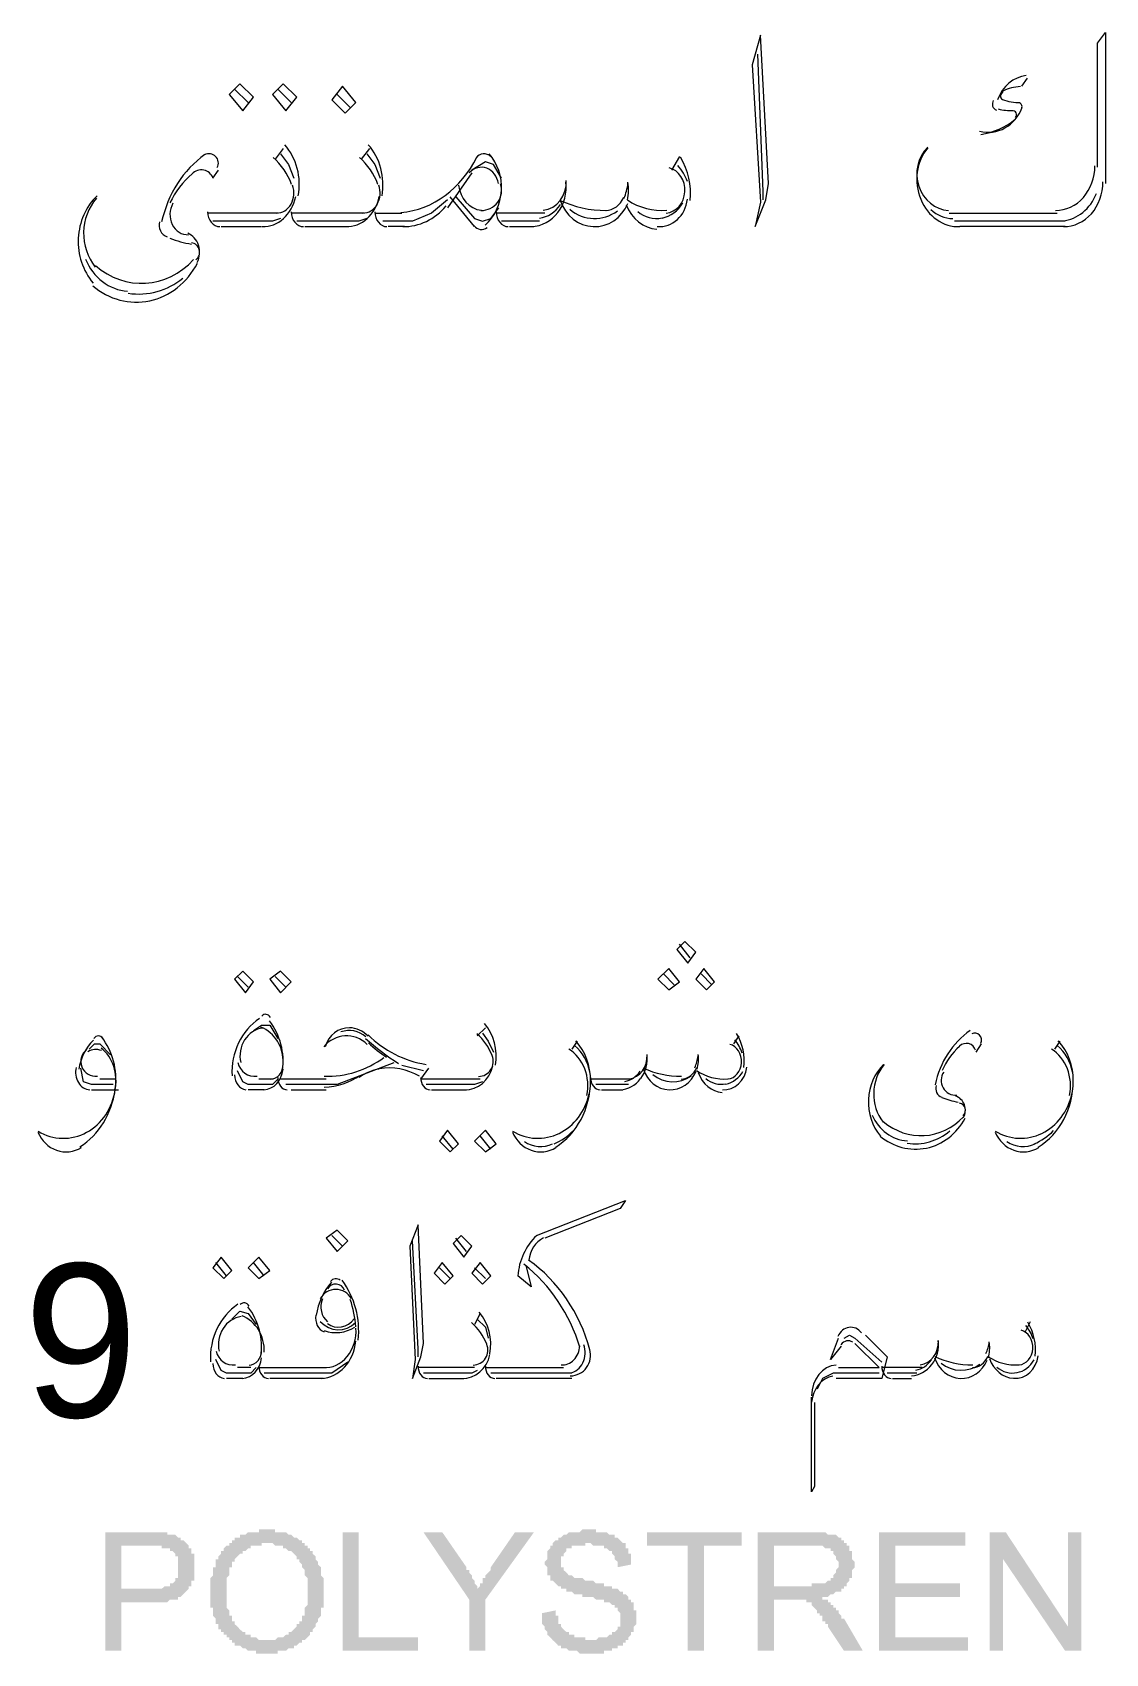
# Model space of a CAD drawing. Header units: inches. Extents: x -351 to 2582, y -266 to 144.
# Drawn here: x 232.91 to 233.595, y -50.674 to -49.638 of the extents above; entities that cross this region are included whole.
import ezdxf

# ---------------------------------------------------------------- set-up
doc = ezdxf.new("R2010")
doc.units = ezdxf.units.IN
doc.header["$MEASUREMENT"] = 0
doc.layers.add('PDF2_Geometry', color=7, linetype='Continuous')
doc.layers.add('WALL', color=7, linetype='Continuous')
doc.styles.add('XARAB', font='XARB.SHX', dxfattribs={"height": 0.2})

# ---------------------------------------------------------------- blocks, each defined once
blk = doc.blocks.new('A$C5888202B')
at = {"layer": 'PDF2_Geometry', "lineweight": -3}
h = blk.add_hatch(color=256, dxfattribs=at)
h.paths.add_polyline_path([(2.7649, -2.5259), (2.7649, -2.4446), (2.7945, -2.4446), (2.7963, -2.4446), (2.7982, -2.4446), (2.8, -2.4446), (2.8019, -2.4446), (2.8037, -2.4446), (2.8056, -2.4446), (2.8074, -2.4446), (2.8074, -2.4464), (2.8093, -2.4464), (2.8111, -2.4464), (2.813, -2.4464), (2.8148, -2.4483), (2.8166, -2.4483), (2.8166, -2.4501), (2.8185, -2.4501), (2.8203, -2.452), (2.8222, -2.4538), (2.8222, -2.4557), (2.824, -2.4557), (2.824, -2.4575), (2.824, -2.4594), (2.8259, -2.4594), (2.8259, -2.4612), (2.8259, -2.4631), (2.8259, -2.4649), (2.8259, -2.4668), (2.8259, -2.4686), (2.8259, -2.4705), (2.8259, -2.4723), (2.8259, -2.4742), (2.8259, -2.476), (2.8259, -2.4779), (2.824, -2.4779), (2.824, -2.4797), (2.824, -2.4816), (2.8222, -2.4816), (2.8222, -2.4834), (2.8203, -2.4853), (2.8185, -2.4871), (2.8166, -2.489), (2.8148, -2.489), (2.8148, -2.4908), (2.813, -2.4908), (2.8111, -2.4908), (2.8093, -2.4908), (2.8074, -2.4927), (2.8056, -2.4927), (2.8037, -2.4927), (2.8019, -2.4927), (2.8, -2.4927), (2.7982, -2.4927), (2.7963, -2.4927), (2.776, -2.4927), (2.776, -2.5259)], flags=0)
h.paths.add_polyline_path([(2.776, -2.4834), (2.7963, -2.4834), (2.7982, -2.4834), (2.8, -2.4834), (2.8019, -2.4834), (2.8037, -2.4834), (2.8056, -2.4816), (2.8074, -2.4816), (2.8093, -2.4816), (2.8093, -2.4797), (2.8111, -2.4797), (2.813, -2.4779), (2.813, -2.476), (2.8148, -2.476), (2.8148, -2.4742), (2.8148, -2.4723), (2.8148, -2.4705), (2.8148, -2.4686), (2.8148, -2.4668), (2.8148, -2.4649), (2.8148, -2.4631), (2.8148, -2.4612), (2.813, -2.4612), (2.813, -2.4594), (2.8111, -2.4575), (2.8093, -2.4575), (2.8093, -2.4557), (2.8074, -2.4557), (2.8056, -2.4557), (2.8037, -2.4557), (2.8037, -2.4538), (2.8019, -2.4538), (2.8, -2.4538), (2.7982, -2.4538), (2.7963, -2.4538), (2.776, -2.4538)], flags=0)
h = blk.add_hatch(color=256, dxfattribs=at)
h.paths.add_polyline_path([(2.837, -2.4871), (2.837, -2.4853), (2.837, -2.4834), (2.837, -2.4816), (2.837, -2.4797), (2.837, -2.4779), (2.837, -2.476), (2.8388, -2.4742), (2.8388, -2.4723), (2.8388, -2.4705), (2.8388, -2.4686), (2.8407, -2.4686), (2.8407, -2.4668), (2.8407, -2.4649), (2.8407, -2.4631), (2.8425, -2.4631), (2.8425, -2.4612), (2.8444, -2.4594), (2.8444, -2.4575), (2.8462, -2.4575), (2.8462, -2.4557), (2.8481, -2.4538), (2.8499, -2.4538), (2.8499, -2.452), (2.8518, -2.452), (2.8518, -2.4501), (2.8536, -2.4501), (2.8536, -2.4483), (2.8555, -2.4483), (2.8573, -2.4483), (2.8573, -2.4464), (2.8592, -2.4464), (2.861, -2.4464), (2.8629, -2.4446), (2.8647, -2.4446), (2.8666, -2.4446), (2.8684, -2.4446), (2.8703, -2.4446), (2.8703, -2.4427), (2.8721, -2.4427), (2.874, -2.4427), (2.8758, -2.4427), (2.8777, -2.4427), (2.8795, -2.4427), (2.8814, -2.4427), (2.8814, -2.4446), (2.8832, -2.4446), (2.8851, -2.4446), (2.8869, -2.4446), (2.8888, -2.4446), (2.8906, -2.4464), (2.8925, -2.4464), (2.8943, -2.4483), (2.8962, -2.4483), (2.898, -2.4501), (2.8999, -2.4501), (2.8999, -2.452), (2.9017, -2.452), (2.9017, -2.4538), (2.9036, -2.4538), (2.9036, -2.4557), (2.9054, -2.4557), (2.9054, -2.4575), (2.9072, -2.4575), (2.9072, -2.4594), (2.9091, -2.4612), (2.9091, -2.4631), (2.9109, -2.4649), (2.9109, -2.4668), (2.9128, -2.4686), (2.9128, -2.4705), (2.9128, -2.4723), (2.9128, -2.4742), (2.9146, -2.476), (2.9146, -2.4779), (2.9146, -2.4797), (2.9146, -2.4816), (2.9146, -2.4834), (2.9146, -2.4853), (2.9146, -2.4871), (2.9146, -2.489), (2.9146, -2.4908), (2.9146, -2.4927), (2.9146, -2.4945), (2.9146, -2.4964), (2.9128, -2.4964), (2.9128, -2.4982), (2.9128, -2.5001), (2.9128, -2.5019), (2.9109, -2.5038), (2.9109, -2.5056), (2.9091, -2.5075), (2.9091, -2.5093), (2.9072, -2.5112), (2.9072, -2.513), (2.9054, -2.513), (2.9054, -2.5149), (2.9036, -2.5167), (2.9017, -2.5186), (2.8999, -2.5186), (2.8999, -2.5204), (2.898, -2.5204), (2.8962, -2.5223), (2.8943, -2.5223), (2.8943, -2.5241), (2.8925, -2.5241), (2.8906, -2.5241), (2.8888, -2.5259), (2.8869, -2.5259), (2.8851, -2.5259), (2.8832, -2.5259), (2.8832, -2.5278), (2.8814, -2.5278), (2.8795, -2.5278), (2.8777, -2.5278), (2.8758, -2.5278), (2.874, -2.5278), (2.8721, -2.5278), (2.8703, -2.5278), (2.8684, -2.5278), (2.8684, -2.5259), (2.8666, -2.5259), (2.8647, -2.5259), (2.8629, -2.5259), (2.861, -2.5241), (2.8592, -2.5241), (2.8573, -2.5223), (2.8555, -2.5223), (2.8536, -2.5223), (2.8536, -2.5204), (2.8518, -2.5204), (2.8518, -2.5186), (2.8499, -2.5186), (2.8499, -2.5167), (2.8481, -2.5167), (2.8481, -2.5149), (2.8462, -2.5149), (2.8462, -2.513), (2.8444, -2.513), (2.8444, -2.5112), (2.8425, -2.5112), (2.8425, -2.5093), (2.8425, -2.5075), (2.8407, -2.5075), (2.8407, -2.5056), (2.8407, -2.5038), (2.8388, -2.5019), (2.8388, -2.5001), (2.8388, -2.4982), (2.8388, -2.4964), (2.837, -2.4964), (2.837, -2.4945), (2.837, -2.4927), (2.837, -2.4908), (2.837, -2.489), (2.837, -2.4871)], flags=0)
h.paths.add_polyline_path([(2.8481, -2.4871), (2.8481, -2.489), (2.8481, -2.4908), (2.8481, -2.4927), (2.8481, -2.4945), (2.8481, -2.4964), (2.8499, -2.4982), (2.8499, -2.5001), (2.8499, -2.5019), (2.8518, -2.5019), (2.8518, -2.5038), (2.8518, -2.5056), (2.8536, -2.5056), (2.8536, -2.5075), (2.8555, -2.5093), (2.8573, -2.5112), (2.8592, -2.513), (2.861, -2.513), (2.861, -2.5149), (2.8629, -2.5149), (2.8647, -2.5149), (2.8647, -2.5167), (2.8666, -2.5167), (2.8684, -2.5167), (2.8703, -2.5186), (2.8721, -2.5186), (2.874, -2.5186), (2.8758, -2.5186), (2.8777, -2.5186), (2.8795, -2.5186), (2.8814, -2.5186), (2.8832, -2.5167), (2.8851, -2.5167), (2.8869, -2.5167), (2.8888, -2.5149), (2.8906, -2.5149), (2.8906, -2.513), (2.8925, -2.513), (2.8943, -2.5112), (2.8962, -2.5093), (2.8962, -2.5075), (2.898, -2.5075), (2.898, -2.5056), (2.8999, -2.5056), (2.8999, -2.5038), (2.8999, -2.5019), (2.9017, -2.5019), (2.9017, -2.5001), (2.9017, -2.4982), (2.9017, -2.4964), (2.9036, -2.4945), (2.9036, -2.4927), (2.9036, -2.4908), (2.9036, -2.489), (2.9036, -2.4871), (2.9036, -2.4853), (2.9036, -2.4834), (2.9036, -2.4816), (2.9036, -2.4797), (2.9036, -2.4779), (2.9036, -2.476), (2.9017, -2.4742), (2.9017, -2.4723), (2.9017, -2.4705), (2.8999, -2.4686), (2.8999, -2.4668), (2.898, -2.4649), (2.898, -2.4631), (2.8962, -2.4631), (2.8962, -2.4612), (2.8943, -2.4594), (2.8925, -2.4575), (2.8906, -2.4575), (2.8888, -2.4557), (2.8869, -2.4557), (2.8869, -2.4538), (2.8851, -2.4538), (2.8832, -2.4538), (2.8814, -2.4538), (2.8795, -2.452), (2.8777, -2.452), (2.8758, -2.452), (2.874, -2.452), (2.8721, -2.452), (2.8721, -2.4538), (2.8703, -2.4538), (2.8684, -2.4538), (2.8666, -2.4538), (2.8647, -2.4538), (2.8647, -2.4557), (2.8629, -2.4557), (2.861, -2.4575), (2.8592, -2.4575), (2.8592, -2.4594), (2.8573, -2.4594), (2.8555, -2.4612), (2.8536, -2.4631), (2.8536, -2.4649), (2.8518, -2.4649), (2.8518, -2.4668), (2.8518, -2.4686), (2.8499, -2.4686), (2.8499, -2.4705), (2.8499, -2.4723), (2.8499, -2.4742), (2.8481, -2.476), (2.8481, -2.4779), (2.8481, -2.4797), (2.8481, -2.4816), (2.8481, -2.4834), (2.8481, -2.4853)], flags=0)
for points in [[(2.9276, -2.5259), (2.9276, -2.4446), (2.9387, -2.4446), (2.9387, -2.5167), (2.9794, -2.5167), (2.9794, -2.5259)], [(3.0145, -2.5259), (3.0145, -2.4908), (2.9831, -2.4446), (2.996, -2.4446), (3.0126, -2.4686), (3.0126, -2.4705), (3.0145, -2.4705), (3.0145, -2.4723), (3.0163, -2.4742), (3.0163, -2.476), (3.0182, -2.4779), (3.0182, -2.4797), (3.02, -2.4816), (3.02, -2.4834), (3.0219, -2.4816), (3.0219, -2.4797), (3.0237, -2.4797), (3.0237, -2.4779), (3.0237, -2.476), (3.0256, -2.476), (3.0256, -2.4742), (3.0274, -2.4723), (3.0293, -2.4705), (3.0293, -2.4686), (3.0459, -2.4446), (3.0589, -2.4446), (3.0256, -2.4908), (3.0256, -2.5259)], [(3.0644, -2.5001), (3.0737, -2.4982), (3.0737, -2.5001), (3.0737, -2.5019), (3.0755, -2.5019), (3.0755, -2.5038), (3.0755, -2.5056), (3.0755, -2.5075), (3.0774, -2.5075), (3.0774, -2.5093), (3.0792, -2.5112), (3.0811, -2.513), (3.0829, -2.513), (3.0829, -2.5149), (3.0848, -2.5149), (3.0866, -2.5149), (3.0866, -2.5167), (3.0884, -2.5167), (3.0903, -2.5167), (3.0921, -2.5167), (3.094, -2.5167), (3.094, -2.5186), (3.0958, -2.5186), (3.0977, -2.5186), (3.0995, -2.5186), (3.1014, -2.5186), (3.1032, -2.5167), (3.1051, -2.5167), (3.1069, -2.5167), (3.1088, -2.5167), (3.1106, -2.5149), (3.1125, -2.5149), (3.1125, -2.513), (3.1143, -2.513), (3.1162, -2.5112), (3.1162, -2.5093), (3.118, -2.5093), (3.118, -2.5075), (3.118, -2.5056), (3.118, -2.5038), (3.118, -2.5019), (3.118, -2.5001), (3.1162, -2.4982), (3.1162, -2.4964), (3.1143, -2.4964), (3.1143, -2.4945), (3.1125, -2.4945), (3.1106, -2.4927), (3.1088, -2.4927), (3.1069, -2.4927), (3.1069, -2.4908), (3.1051, -2.4908), (3.1032, -2.4908), (3.1014, -2.4908), (3.0995, -2.489), (3.0977, -2.489), (3.0958, -2.489), (3.094, -2.489), (3.0921, -2.489), (3.0921, -2.4871), (3.0903, -2.4871), (3.0884, -2.4871), (3.0866, -2.4871), (3.0848, -2.4853), (3.0829, -2.4853), (3.0811, -2.4853), (3.0811, -2.4834), (3.0792, -2.4834), (3.0774, -2.4834), (3.0774, -2.4816), (3.0755, -2.4816), (3.0737, -2.4797), (3.0718, -2.4779), (3.07, -2.4779), (3.07, -2.476), (3.07, -2.4742), (3.0681, -2.4742), (3.0681, -2.4723), (3.0681, -2.4705), (3.0681, -2.4686), (3.0663, -2.4668), (3.0663, -2.4649), (3.0681, -2.4631), (3.0681, -2.4612), (3.0681, -2.4594), (3.0681, -2.4575), (3.07, -2.4557), (3.07, -2.4538), (3.0718, -2.4538), (3.0718, -2.452), (3.0737, -2.4501), (3.0755, -2.4501), (3.0755, -2.4483), (3.0774, -2.4483), (3.0792, -2.4464), (3.0811, -2.4464), (3.0829, -2.4446), (3.0848, -2.4446), (3.0866, -2.4446), (3.0884, -2.4446), (3.0903, -2.4446), (3.0921, -2.4427), (3.094, -2.4427), (3.0958, -2.4427), (3.0977, -2.4427), (3.0995, -2.4427), (3.1014, -2.4427), (3.1014, -2.4446), (3.1032, -2.4446), (3.1051, -2.4446), (3.1069, -2.4446), (3.1088, -2.4446), (3.1106, -2.4464), (3.1125, -2.4464), (3.1143, -2.4464), (3.1143, -2.4483), (3.1162, -2.4483), (3.118, -2.4501), (3.1199, -2.452), (3.1217, -2.452), (3.1217, -2.4538), (3.1217, -2.4557), (3.1236, -2.4557), (3.1236, -2.4575), (3.1236, -2.4594), (3.1254, -2.4594), (3.1254, -2.4612), (3.1254, -2.4631), (3.1254, -2.4649), (3.1254, -2.4668), (3.1162, -2.4686), (3.1162, -2.4668), (3.1162, -2.4649), (3.1143, -2.4631), (3.1143, -2.4612), (3.1125, -2.4594), (3.1125, -2.4575), (3.1106, -2.4575), (3.1088, -2.4557), (3.1069, -2.4557), (3.1069, -2.4538), (3.1051, -2.4538), (3.1032, -2.4538), (3.1014, -2.4538), (3.0995, -2.4538), (3.0977, -2.452), (3.0958, -2.452), (3.094, -2.452), (3.094, -2.4538), (3.0921, -2.4538), (3.0903, -2.4538), (3.0884, -2.4538), (3.0866, -2.4538), (3.0848, -2.4538), (3.0848, -2.4557), (3.0829, -2.4557), (3.0811, -2.4557), (3.0811, -2.4575), (3.0792, -2.4594), (3.0792, -2.4612), (3.0774, -2.4612), (3.0774, -2.4631), (3.0774, -2.4649), (3.0774, -2.4668), (3.0774, -2.4686), (3.0792, -2.4686), (3.0792, -2.4705), (3.0811, -2.4723), (3.0829, -2.4742), (3.0848, -2.4742), (3.0866, -2.476), (3.0884, -2.476), (3.0903, -2.476), (3.0921, -2.476), (3.094, -2.4779), (3.0958, -2.4779), (3.0977, -2.4779), (3.0995, -2.4779), (3.1014, -2.4797), (3.1032, -2.4797), (3.1051, -2.4797), (3.1069, -2.4797), (3.1069, -2.4816), (3.1088, -2.4816), (3.1106, -2.4816), (3.1125, -2.4816), (3.1125, -2.4834), (3.1143, -2.4834), (3.1162, -2.4834), (3.118, -2.4853), (3.1199, -2.4853), (3.1199, -2.4871), (3.1217, -2.4871), (3.1236, -2.489), (3.1236, -2.4908), (3.1254, -2.4908), (3.1254, -2.4927), (3.1273, -2.4927), (3.1273, -2.4945), (3.1273, -2.4964), (3.1273, -2.4982), (3.1291, -2.4982), (3.1291, -2.5001), (3.1291, -2.5019), (3.1291, -2.5038), (3.1291, -2.5056), (3.1291, -2.5075), (3.1273, -2.5093), (3.1273, -2.5112), (3.1273, -2.513), (3.1254, -2.513), (3.1254, -2.5149), (3.1236, -2.5167), (3.1236, -2.5186), (3.1217, -2.5186), (3.1217, -2.5204), (3.1199, -2.5204), (3.1199, -2.5223), (3.118, -2.5223), (3.1162, -2.5223), (3.1162, -2.5241), (3.1143, -2.5241), (3.1125, -2.5241), (3.1125, -2.5259), (3.1106, -2.5259), (3.1088, -2.5259), (3.1069, -2.5259), (3.1069, -2.5278), (3.1051, -2.5278), (3.1032, -2.5278), (3.1014, -2.5278), (3.0995, -2.5278), (3.0977, -2.5278), (3.0958, -2.5278), (3.094, -2.5278), (3.0921, -2.5278), (3.0903, -2.5278), (3.0884, -2.5259), (3.0866, -2.5259), (3.0848, -2.5259), (3.0829, -2.5259), (3.0811, -2.5241), (3.0792, -2.5241), (3.0774, -2.5241), (3.0774, -2.5223), (3.0755, -2.5223), (3.0737, -2.5204), (3.0718, -2.5186), (3.07, -2.5167), (3.0681, -2.5149), (3.0681, -2.513), (3.0663, -2.5112), (3.0663, -2.5093), (3.0644, -2.5075), (3.0644, -2.5056), (3.0644, -2.5038), (3.0644, -2.5019), (3.0644, -2.5001)], [(3.1643, -2.5259), (3.1643, -2.4538), (3.1365, -2.4538), (3.1365, -2.4446), (3.2012, -2.4446), (3.2012, -2.4538), (3.1754, -2.4538), (3.1754, -2.5259)], [(3.2955, -2.5259), (3.2955, -2.4446), (3.3547, -2.4446), (3.3547, -2.4538), (3.3066, -2.4538), (3.3066, -2.4797), (3.351, -2.4797), (3.351, -2.489), (3.3066, -2.489), (3.3066, -2.5167), (3.3566, -2.5167), (3.3566, -2.5259)], [(3.3713, -2.5259), (3.3713, -2.4446), (3.3824, -2.4446), (3.425, -2.5093), (3.425, -2.4446), (3.4342, -2.4446), (3.4342, -2.5259), (3.4231, -2.5259), (3.3806, -2.4631), (3.3806, -2.5259)]]:
    blk.add_hatch(color=256, dxfattribs=at).paths.add_polyline_path(points)
h = blk.add_hatch(color=256, dxfattribs=at)
h.paths.add_polyline_path([(3.2123, -2.5259), (3.2123, -2.4446), (3.2493, -2.4446), (3.2512, -2.4446), (3.253, -2.4446), (3.2549, -2.4446), (3.2567, -2.4446), (3.2586, -2.4446), (3.2604, -2.4464), (3.2623, -2.4464), (3.2641, -2.4464), (3.266, -2.4464), (3.2678, -2.4483), (3.2696, -2.4483), (3.2696, -2.4501), (3.2715, -2.4501), (3.2715, -2.452), (3.2733, -2.452), (3.2733, -2.4538), (3.2752, -2.4538), (3.2752, -2.4557), (3.2752, -2.4575), (3.277, -2.4575), (3.277, -2.4594), (3.277, -2.4612), (3.277, -2.4631), (3.2789, -2.4649), (3.2789, -2.4668), (3.2789, -2.4686), (3.277, -2.4705), (3.277, -2.4723), (3.277, -2.4742), (3.277, -2.476), (3.2752, -2.476), (3.2752, -2.4779), (3.2733, -2.4797), (3.2733, -2.4816), (3.2715, -2.4816), (3.2715, -2.4834), (3.2696, -2.4834), (3.2696, -2.4853), (3.2678, -2.4853), (3.266, -2.4853), (3.2641, -2.4871), (3.2623, -2.4871), (3.2604, -2.489), (3.2586, -2.489), (3.2567, -2.489), (3.2549, -2.489), (3.2567, -2.489), (3.2567, -2.4908), (3.2586, -2.4908), (3.2604, -2.4908), (3.2604, -2.4927), (3.2623, -2.4927), (3.2623, -2.4945), (3.2641, -2.4945), (3.2641, -2.4964), (3.266, -2.4964), (3.266, -2.4982), (3.2678, -2.4982), (3.2678, -2.5001), (3.2696, -2.5019), (3.2696, -2.5038), (3.2715, -2.5038), (3.2844, -2.5259), (3.2715, -2.5259), (3.2604, -2.5093), (3.2604, -2.5075), (3.2586, -2.5075), (3.2586, -2.5056), (3.2567, -2.5056), (3.2567, -2.5038), (3.2567, -2.5019), (3.2549, -2.5019), (3.2549, -2.5001), (3.253, -2.5001), (3.253, -2.4982), (3.2512, -2.4964), (3.2493, -2.4945), (3.2493, -2.4927), (3.2475, -2.4927), (3.2456, -2.4927), (3.2456, -2.4908), (3.2438, -2.4908), (3.2419, -2.4908), (3.2401, -2.4908), (3.2382, -2.4908), (3.2364, -2.4908), (3.2234, -2.4908), (3.2234, -2.5259)], flags=0)
h.paths.add_polyline_path([(3.2234, -2.4816), (3.2475, -2.4816), (3.2493, -2.4816), (3.2493, -2.4797), (3.2512, -2.4797), (3.253, -2.4797), (3.2549, -2.4797), (3.2567, -2.4797), (3.2586, -2.4797), (3.2604, -2.4779), (3.2623, -2.4779), (3.2623, -2.476), (3.2641, -2.476), (3.2641, -2.4742), (3.266, -2.4723), (3.266, -2.4705), (3.2678, -2.4686), (3.2678, -2.4668), (3.2678, -2.4649), (3.266, -2.4631), (3.266, -2.4612), (3.2641, -2.4594), (3.2641, -2.4575), (3.2623, -2.4575), (3.2623, -2.4557), (3.2604, -2.4557), (3.2586, -2.4557), (3.2567, -2.4538), (3.2549, -2.4538), (3.253, -2.4538), (3.2512, -2.4538), (3.2493, -2.4538), (3.2234, -2.4538)], flags=0)
at = {"layer": 'PDF2_Geometry', "lineweight": 18}
for p, q in [((3.2142, -1.4184), (3.2086, -1.4387)), ((3.2197, -1.5201), (3.2142, -1.4184)), ((3.4453, -1.424), (3.4508, -1.4166)), ((3.4508, -1.4166), (3.4508, -1.5201)), ((3.216, -1.5257), (3.2123, -1.4314)), ((3.4453, -1.509), (3.4453, -1.424)), ((3.2086, -1.4387), (3.2142, -1.533)), ((2.8573, -1.4517), (2.8499, -1.4591)), ((2.8629, -1.4646), (2.8536, -1.4554)), ((2.8666, -1.4609), (2.8573, -1.4517)), ((2.8869, -1.4517), (2.8795, -1.4591)), ((2.8925, -1.4646), (2.8832, -1.4554)), ((2.8962, -1.4609), (2.8869, -1.4517)), ((2.9276, -1.4535), (2.9202, -1.4628)), ((2.9368, -1.4646), (2.9276, -1.4535)), ((3.3935, -1.4535), (3.3972, -1.448)), ((2.8499, -1.4591), (2.8592, -1.4702)), ((2.8592, -1.4702), (2.8666, -1.4609)), ((2.8795, -1.4591), (2.8888, -1.4702)), ((2.8888, -1.4702), (2.8962, -1.4609)), ((2.9202, -1.4628), (2.9294, -1.472)), ((2.9331, -1.4683), (2.9239, -1.4591)), ((2.9294, -1.472), (2.9368, -1.4646)), ((2.8869, -1.4961), (2.8814, -1.5035)), ((2.8851, -1.4998), (2.8906, -1.5072)), ((2.9461, -1.4961), (2.9405, -1.5035)), ((2.9442, -1.4998), (2.9498, -1.5072)), ((2.8388, -1.5164), (2.8425, -1.5109)), ((2.8906, -1.5072), (2.8943, -1.5164)), ((2.9498, -1.5072), (2.9535, -1.5164)), ((3.0256, -1.5053), (3.0163, -1.5109)), ((3.0311, -1.5072), (3.0256, -1.5053)), ((3.0367, -1.5164), (3.0311, -1.5072)), ((3.1587, -1.5016), (3.1532, -1.5109)), ((3.0163, -1.5127), (2.9997, -1.5367)), ((3.2179, -1.5312), (3.2197, -1.5201)), ((2.9997, -1.5312), (2.9886, -1.5404)), ((3.0182, -1.5497), (3.0015, -1.5293)), ((3.0052, -1.5293), (3.0182, -1.5441)), ((3.2105, -1.5497), (3.2179, -1.5312)), ((3.2142, -1.533), (3.2105, -1.5497)), ((3.216, -1.5312), (3.216, -1.5257)), ((2.8832, -1.5404), (2.8351, -1.5404)), ((2.8851, -1.5441), (2.8795, -1.546)), ((2.9424, -1.5404), (2.8925, -1.5404)), ((2.9442, -1.5441), (2.9387, -1.546)), ((2.9498, -1.5404), (2.9683, -1.5404)), ((2.9886, -1.5404), (2.9757, -1.546)), ((3.0182, -1.5441), (3.0237, -1.546)), ((3.0237, -1.546), (3.0293, -1.5441)), ((3.0293, -1.5441), (3.0348, -1.5367)), ((3.0663, -1.5404), (3.033, -1.5404)), ((3.3436, -1.5404), (3.4176, -1.5404)), ((2.8795, -1.546), (2.8388, -1.546)), ((2.8444, -1.5497), (2.8721, -1.5497)), ((2.9387, -1.546), (2.8962, -1.546)), ((2.9017, -1.5497), (2.9313, -1.5497)), ((2.9757, -1.546), (2.9553, -1.546)), ((2.9701, -1.5497), (2.959, -1.5497)), ((3.0626, -1.546), (3.0367, -1.546)), ((3.0422, -1.5497), (3.0589, -1.5497)), ((3.4231, -1.546), (3.3473, -1.546)), ((3.4231, -1.5497), (3.351, -1.5497)), ((3.1624, -2.0397), (3.1569, -2.0452)), ((3.1661, -2.0508), (3.1587, -2.0415)), ((3.1698, -2.0471), (3.1624, -2.0397)), ((3.1569, -2.0452), (3.1643, -2.0545)), ((3.1643, -2.0545), (3.1698, -2.0471)), ((2.8592, -2.06), (2.8536, -2.0656)), ((2.8536, -2.0656), (2.861, -2.0748)), ((2.8629, -2.0711), (2.8555, -2.0637)), ((2.8666, -2.0674), (2.8592, -2.06)), ((2.8851, -2.06), (2.8777, -2.0656)), ((2.8777, -2.0656), (2.8851, -2.0748)), ((2.8888, -2.0711), (2.8814, -2.0637)), ((2.8925, -2.0674), (2.8851, -2.06)), ((3.1513, -2.0582), (3.1439, -2.0656)), ((3.1439, -2.0656), (3.1513, -2.0729)), ((3.155, -2.0693), (3.1476, -2.0619)), ((3.1587, -2.0674), (3.1513, -2.0582)), ((3.1754, -2.0582), (3.1698, -2.0656)), ((3.1698, -2.0656), (3.1772, -2.0729)), ((3.1809, -2.0693), (3.1735, -2.0619)), ((3.1827, -2.0674), (3.1754, -2.0582)), ((2.861, -2.0748), (2.8666, -2.0674)), ((2.8851, -2.0748), (2.8925, -2.0674)), ((3.1513, -2.0729), (3.1587, -2.0674)), ((3.1772, -2.0729), (3.1827, -2.0674)), ((2.8666, -2.1007), (2.8721, -2.097)), ((2.8721, -2.097), (2.8777, -2.097)), ((2.8777, -2.097), (2.8832, -2.1062)), ((3.0256, -2.0988), (3.02, -2.1044)), ((2.7538, -2.1136), (2.7575, -2.1099)), ((2.7575, -2.1099), (2.7612, -2.1099)), ((2.7612, -2.1099), (2.7686, -2.1173)), ((3.0237, -2.1025), (3.0274, -2.1081)), ((3.0274, -2.1081), (3.0311, -2.1155)), ((3.0884, -2.1081), (3.0848, -2.1136)), ((3.1994, -2.1044), (3.1957, -2.1099)), ((3.3621, -2.1155), (3.3658, -2.1099)), ((3.4194, -2.1081), (3.4157, -2.1136)), ((2.7501, -2.1358), (2.7482, -2.1266)), ((2.8592, -2.1358), (2.8555, -2.1284)), ((2.9627, -2.1229), (2.9239, -2.1377)), ((2.9831, -2.1284), (2.9683, -2.1247)), ((2.9812, -2.134), (2.9868, -2.1266)), ((2.7556, -2.1377), (2.7501, -2.1358)), ((2.7704, -2.1377), (2.7556, -2.1377)), ((2.7556, -2.1414), (2.7741, -2.1414)), ((2.7723, -2.134), (2.7612, -2.134)), ((2.8629, -2.1377), (2.8592, -2.1358)), ((2.8795, -2.1377), (2.8629, -2.1377)), ((2.874, -2.1414), (2.8629, -2.1414)), ((2.8795, -2.134), (2.8703, -2.134)), ((2.8832, -2.134), (2.8795, -2.1377)), ((2.9165, -2.134), (2.8851, -2.134)), ((2.9239, -2.1377), (2.8888, -2.1377)), ((2.8925, -2.1414), (2.9165, -2.1414)), ((3.0219, -2.134), (2.9812, -2.134)), ((3.0182, -2.1377), (2.9849, -2.1377)), ((2.9886, -2.1414), (3.0126, -2.1414)), ((3.0237, -2.1358), (3.0182, -2.1377)), ((3.1254, -2.134), (3.0977, -2.134)), ((3.1236, -2.1377), (3.1014, -2.1377)), ((3.1051, -2.1414), (3.1199, -2.1414)), ((2.9997, -2.1691), (2.9942, -2.1765)), ((2.9942, -2.1765), (3.0015, -2.1839)), ((3.0034, -2.182), (2.996, -2.1728)), ((3.0071, -2.1783), (2.9997, -2.1691)), ((3.0256, -2.1691), (3.0182, -2.1765)), ((3.0182, -2.1765), (3.0256, -2.1839)), ((3.0293, -2.182), (3.0219, -2.1728)), ((3.033, -2.1783), (3.0256, -2.1691)), ((3.0015, -2.1839), (3.0071, -2.1783)), ((3.0256, -2.1839), (3.033, -2.1783)), ((3.0607, -2.2412), (3.1217, -2.2172)), ((3.1217, -2.2172), (3.118, -2.2227)), ((3.118, -2.2227), (3.0663, -2.2431)), ((2.9239, -2.2375), (2.9165, -2.2431)), ((2.9165, -2.2431), (2.9239, -2.2523)), ((2.9276, -2.2486), (2.9202, -2.2412)), ((2.9313, -2.2449), (2.9239, -2.2375)), ((2.9794, -2.2338), (2.9738, -2.2486)), ((2.9831, -2.3152), (2.9794, -2.2338)), ((3.0089, -2.2412), (3.0034, -2.2468)), ((3.0126, -2.2523), (3.0052, -2.2431)), ((3.0163, -2.2486), (3.0089, -2.2412)), ((2.9239, -2.2523), (2.9313, -2.2449)), ((2.9738, -2.2486), (2.9775, -2.3263)), ((2.9794, -2.3189), (2.9757, -2.2449)), ((3.0034, -2.2468), (3.0108, -2.256)), ((3.0108, -2.256), (3.0163, -2.2486)), ((2.8444, -2.256), (2.8388, -2.2634)), ((2.8388, -2.2634), (2.8462, -2.2708)), ((2.8481, -2.2689), (2.8407, -2.2597)), ((2.8518, -2.2652), (2.8444, -2.256)), ((2.8462, -2.2708), (2.8518, -2.2652)), ((2.8703, -2.256), (2.8629, -2.2634)), ((2.8629, -2.2634), (2.8703, -2.2708)), ((2.874, -2.2689), (2.8666, -2.2597)), ((2.8777, -2.2652), (2.8703, -2.256)), ((2.8703, -2.2708), (2.8777, -2.2652)), ((2.996, -2.2597), (2.9905, -2.2671)), ((3.0015, -2.2708), (2.9942, -2.2634)), ((3.0034, -2.2689), (2.996, -2.2597)), ((3.0219, -2.2597), (3.0163, -2.2671)), ((3.0256, -2.2708), (3.0182, -2.2634)), ((3.0293, -2.2689), (3.0219, -2.2597)), ((3.0533, -2.2615), (3.057, -2.2763)), ((2.9905, -2.2671), (2.9978, -2.2745)), ((2.9978, -2.2745), (3.0034, -2.2689)), ((3.0163, -2.2671), (3.0237, -2.2745)), ((3.0237, -2.2745), (3.0293, -2.2689)), ((3.057, -2.2763), (3.0478, -2.2689)), ((2.8518, -2.2985), (2.8573, -2.293)), ((2.8573, -2.293), (2.8629, -2.2948)), ((2.8629, -2.2948), (2.8684, -2.3022)), ((3.0219, -2.2948), (3.0182, -2.3022)), ((3.02, -2.2985), (3.0256, -2.3041)), ((3.0256, -2.3041), (3.0274, -2.3115)), ((3.2715, -2.3115), (3.2752, -2.3096)), ((3.2752, -2.3096), (3.2789, -2.3115)), ((3.2863, -2.3096), (3.3011, -2.3244)), ((3.3991, -2.3004), (3.3954, -2.3078)), ((2.9794, -2.3244), (2.9794, -2.3189)), ((2.9812, -2.3244), (2.9831, -2.3152)), ((3.2623, -2.3263), (3.2678, -2.3115)), ((3.2696, -2.317), (3.2623, -2.3263)), ((3.2789, -2.3115), (3.2974, -2.3281)), ((3.2955, -2.3318), (3.2789, -2.3152)), ((2.8444, -2.3337), (2.8407, -2.3263)), ((2.8647, -2.3318), (2.8555, -2.3318)), ((2.8684, -2.3318), (2.8647, -2.3355)), ((2.8703, -2.3318), (2.9146, -2.3318)), ((2.9313, -2.3281), (2.9202, -2.3355)), ((2.9757, -2.3392), (2.9812, -2.3244)), ((2.9775, -2.3263), (2.9757, -2.3392)), ((3.0182, -2.3318), (2.9794, -2.3318)), ((3.0256, -2.3318), (3.0792, -2.3318)), ((3.2678, -2.3318), (3.2955, -2.3318)), ((3.3011, -2.3244), (3.2974, -2.3392)), ((3.3251, -2.3318), (3.2974, -2.3318)), ((2.8481, -2.3355), (2.8444, -2.3337)), ((2.8647, -2.3355), (2.8481, -2.3355)), ((2.8592, -2.3392), (2.8481, -2.3392)), ((2.9202, -2.3355), (2.874, -2.3355)), ((2.9146, -2.3392), (2.8777, -2.3392)), ((3.0163, -2.3355), (2.9831, -2.3355)), ((2.9868, -2.3392), (3.0108, -2.3392)), ((3.02, -2.3337), (3.0163, -2.3355)), ((3.0848, -2.3355), (3.0293, -2.3355)), ((3.0848, -2.3392), (3.033, -2.3392)), ((3.2567, -2.3392), (3.253, -2.3466)), ((3.2641, -2.3355), (3.2567, -2.3392)), ((3.2955, -2.3355), (3.2641, -2.3355)), ((3.2974, -2.3392), (3.266, -2.3392)), ((3.3214, -2.3355), (3.3011, -2.3355)), ((3.3048, -2.3392), (3.3177, -2.3392)), ((3.2493, -2.4169), (3.2493, -2.3521)), ((3.2512, -2.3558), (3.2512, -2.4132)), ((3.2512, -2.4132), (3.2493, -2.4169))]:
    blk.add_line(p, q, dxfattribs=at)
for centre, radius, start, end in [((3.3946, -1.4874), 0.0338, 93.6163, 114.8681), ((3.3778, -1.4656), 0.00464, 148.1196, 249.2118), ((3.3818, -1.4601), 0.00297, 111.905, 236.3932), ((3.3908, -1.4355), 0.0291, 248.4471, 272.9939), ((3.3908, -1.4674), 0.00274, 341.1278, 71.2473), ((3.3586, -1.4394), 0.0475, 278.0671, 309.4982), ((3.3852, -1.4411), 0.029, 254.0919, 274.1748), ((3.387, -1.473), 0.00278, 317.3986, 96.2084), ((2.836, -1.5062), 0.00649, 332.7642, 117.2879), ((3.0246, -1.5063), 0.00653, 45.4809, 144.6952), ((2.8308, -1.5193), 0.00855, 19.4787, 137.7217), ((2.8489, -1.5372), 0.0468, 20.5858, 48.2899), ((2.9081, -1.5372), 0.0468, 20.5858, 48.2899), ((3.1334, -1.5297), 0.0326, 19.5827, 42.373), ((3.1195, -1.5265), 0.0467, 353.4697, 31.4365), ((2.8628, -1.5585), 0.0591, 130.4318, 154.9216), ((2.8786, -1.5266), 0.0157, 330.6689, 19.7635), ((2.9377, -1.5266), 0.0157, 330.6689, 19.7635), ((3.0228, -1.5247), 0.0139, 268.7483, 18.5985), ((3.0528, -1.5229), 0.0282, 322.602, 7.4146), ((3.0863, -1.5157), 0.0373, 336.8695, 353.2162), ((3.0897, -1.5244), 0.034, 348.1191, 8.7517), ((3.108, -1.4652), 0.0734, 244.5203, 270.3098), ((3.1467, -1.496), 0.0426, 236.1926, 274.5592), ((2.825, -1.5414), 0.0157, 150.4171, 205.967), ((3.143, -1.5241), 0.02, 229.5493, 280.6195), ((2.8102, -1.5488), 0.00834, 162.8892, 250.1586), ((3.0228, -1.5451), 0.00648, 219.2221, 308.149), ((2.7904, -1.5601), 0.044, 176.979, 219.9533), ((2.8363, -1.4892), 0.0735, 248.4487, 260.3843), ((2.8231, -1.5672), 0.00651, 306.5774, 81.6044), ((2.8138, -1.5672), 0.0158, 333.6207, 17.5957), ((2.7879, -1.5487), 0.0472, 261.2122, 309.801), ((2.8406, -2.1219), 0.0463, 352.3793, 36.9512), ((2.8783, -2.1182), 0.021, 148.0258, 192.3458), ((3.06, -1.9755), 0.1751, 228.2268, 237.5731), ((2.9961, -2.0527), 0.0721, 224.9943, 261.0691), ((2.9947, -2.0589), 0.0704, 225.5468, 238.4326), ((2.9951, -2.1314), 0.0376, 21.066, 49.0042), ((3.0667, -2.1345), 0.0309, 9.8512, 49.7134), ((3.1751, -2.1247), 0.0278, 17.9028, 39.5768), ((3.1657, -2.1219), 0.0374, 353.5961, 30.7486), ((3.3553, -2.1162), 0.00669, 16.6256, 134.8545), ((3.3612, -2.1072), 0.00463, 332.6112, 117.3888), ((3.3977, -2.1345), 0.0309, 9.8512, 49.7134), ((2.7584, -2.1219), 0.0102, 126.1672, 276.6582), ((2.7584, -2.1238), 0.0101, 67.3296, 122.4042), ((2.9172, -2.0675), 0.0646, 268.136, 306.9721), ((3.0208, -2.122), 0.0102, 270.8939, 23.3946), ((3.1138, -2.1201), 0.0228, 323.3719, 7.3498), ((3.1436, -2.1147), 0.028, 335.7541, 352.9126), ((3.1424, -2.1201), 0.0293, 345.969, 5.8448), ((3.383, -2.1471), 0.0481, 132.3583, 156.8677), ((2.8675, -2.1201), 0.012, 192.5265, 277.0698), ((2.9136, -2.093), 0.0465, 271.8746, 304.2464), ((2.9586, -2.1599), 0.0333, 100.0889, 125.9163), ((2.9596, -2.1677), 0.0413, 59.7891, 99.6013), ((3.1597, -2.0707), 0.0614, 245.2176, 270.2934), ((3.1541, -2.1141), 0.0217, 230.7091, 305.8534), ((3.1893, -2.1005), 0.0335, 235.6725, 274.5259), ((3.3483, -2.1349), 0.0102, 146.1248, 273.5484), ((3.1874, -2.1213), 0.0163, 228.8879, 280.7322), ((3.3408, -2.1404), 0.00647, 162.7768, 250.2474), ((3.3596, -2.0955), 0.0552, 247.6527, 259.7025), ((3.3445, -2.1552), 0.0102, 329.7065, 70.8552), ((3.3501, -2.1552), 0.00465, 306.6771, 82.0123), ((2.7362, -2.1415), 0.0331, 238.5019, 298.8218), ((3.0616, -2.1415), 0.0331, 238.3239, 296.1889), ((3.0635, -2.1599), 0.0203, 236.484, 293.6992), ((3.0545, -2.1377), 0.0446, 294.0348, 314.8401), ((3.3205, -2.1447), 0.0373, 229.4677, 281.5493), ((3.3926, -2.1415), 0.0331, 238.3239, 296.1889), ((3.3944, -2.1599), 0.0203, 236.484, 293.6992), ((3.3838, -2.1379), 0.0444, 293.9796, 314.8953), ((2.7381, -2.1641), 0.0198, 250.6307, 301.9816), ((3.0635, -2.1641), 0.0198, 250.6307, 301.9816), ((3.3945, -2.1641), 0.0198, 250.6307, 301.9816), ((3.0904, -2.2719), 0.0427, 133.9813, 175.9849), ((2.9798, -2.3507), 0.1153, 16.5535, 51.2117), ((2.9541, -2.3025), 0.045, 139.2608, 171.5498), ((2.923, -2.281), 0.00646, 20.878, 151.0146), ((2.923, -2.2754), 0.00456, 49.2921, 143.2443), ((2.8798, -2.3067), 0.0589, 353.9147, 36.2241), ((2.923, -2.2902), 0.012, 27.627, 152.373), ((2.8646, -2.3085), 0.0722, 3.7523, 18.8457), ((2.8258, -2.3179), 0.0463, 352.3793, 36.9512), ((2.8635, -2.3161), 0.021, 148.0258, 192.3458), ((2.923, -2.2838), 0.024, 250.6081, 302.8702), ((2.9914, -2.3293), 0.0376, 21.066, 49.0042), ((3.3748, -2.3207), 0.0278, 17.9028, 39.5768), ((3.3654, -2.3198), 0.0374, 353.5961, 30.7486), ((2.8527, -2.318), 0.012, 192.5265, 277.0698), ((3.0171, -2.3198), 0.0102, 270.8939, 23.3946), ((3.0838, -2.3235), 0.0139, 270.0476, 17.0374), ((3.0782, -2.3216), 0.0158, 334.3963, 20.2737), ((3.3135, -2.3161), 0.0228, 323.3719, 7.3498), ((3.3433, -2.3107), 0.028, 335.7541, 352.9126), ((3.3421, -2.3179), 0.0293, 345.969, 5.8448), ((3.3594, -2.2685), 0.0614, 245.2176, 270.2934), ((3.3519, -2.3119), 0.0217, 230.7091, 305.8534), ((3.389, -2.2964), 0.0335, 235.6725, 274.5259), ((3.3871, -2.3192), 0.0163, 228.8879, 280.7322)]:
    blk.add_arc(centre, radius, start, end, dxfattribs=at)
for points in [[(3.3964, -1.4462), (3.3877, -1.447), (3.3801, -1.4534), (3.3768, -1.4628)], [(3.3643, -1.4842), (3.3765, -1.4875), (3.3891, -1.4805), (3.3937, -1.4679)], [(2.8973, -1.5286), (2.8996, -1.5159), (2.8961, -1.5028), (2.888, -1.4935)], [(2.9547, -1.5286), (2.9569, -1.5159), (2.9534, -1.5028), (2.9453, -1.4935)], [(3.0366, -1.5249), (3.0371, -1.5155), (3.034, -1.5064), (3.0281, -1.4998)], [(3.3289, -1.4956), (3.3211, -1.5052), (3.3192, -1.5191), (3.3241, -1.5309)], [(3.3289, -1.4953), (3.322, -1.5021), (3.3196, -1.5126), (3.3228, -1.522)], [(2.8333, -1.5003), (2.8183, -1.5108), (2.8077, -1.5274), (2.8036, -1.5465)], [(2.9677, -1.5401), (2.9897, -1.5379), (3.0092, -1.5236), (3.0196, -1.502)], [(3.0265, -1.5097), (3.0223, -1.5081), (3.0177, -1.5093), (3.0145, -1.5128)], [(3.0346, -1.5202), (3.0337, -1.5152), (3.0306, -1.5112), (3.0265, -1.5097)], [(3.1624, -1.5258), (3.1629, -1.518), (3.1582, -1.511), (3.1515, -1.5094)], [(3.4356, -1.5297), (3.4407, -1.5239), (3.4435, -1.5161), (3.4435, -1.5079)], [(3.0072, -1.5212), (3.0081, -1.5303), (3.0146, -1.5375), (3.0228, -1.5385)], [(3.0653, -1.5385), (3.0746, -1.5374), (3.0816, -1.5284), (3.081, -1.518)], [(3.3228, -1.522), (3.3259, -1.5315), (3.3339, -1.538), (3.3432, -1.5386)], [(3.4411, -1.5408), (3.4462, -1.535), (3.449, -1.5272), (3.449, -1.519)], [(2.7594, -1.5285), (2.7516, -1.5359), (2.747, -1.5465), (2.7464, -1.5577)], [(2.759, -1.5301), (2.7475, -1.5431), (2.7471, -1.5639), (2.7581, -1.5774)], [(2.8725, -1.5497), (2.8834, -1.55), (2.893, -1.5414), (2.8955, -1.5291)], [(2.9298, -1.5497), (2.9407, -1.55), (2.9503, -1.5414), (2.9528, -1.5291)], [(3.0254, -1.5486), (3.032, -1.5429), (3.0361, -1.5343), (3.0366, -1.5249)], [(3.0769, -1.5318), (3.0804, -1.5422), (3.0893, -1.5492), (3.0995, -1.5497)], [(3.1081, -1.5386), (3.1134, -1.5385), (3.1181, -1.535), (3.1204, -1.5297)], [(3.1434, -1.5496), (3.1538, -1.5505), (3.1629, -1.5422), (3.1641, -1.5309)], [(3.1467, -1.5438), (3.1526, -1.5427), (3.1577, -1.5389), (3.1609, -1.5334)], [(3.1496, -1.5404), (3.1565, -1.5398), (3.1619, -1.5336), (3.1624, -1.5258)], [(3.3241, -1.5309), (3.3289, -1.5427), (3.3395, -1.5501), (3.3509, -1.5497)], [(3.4165, -1.5386), (3.4237, -1.5386), (3.4305, -1.5354), (3.4356, -1.5297)], [(3.4214, -1.5458), (3.4316, -1.5447), (3.4404, -1.5375), (3.4446, -1.5269)], [(2.8351, -1.5395), (2.8351, -1.5422), (2.836, -1.5448), (2.8376, -1.5467)], [(2.8823, -1.5404), (2.8863, -1.5404), (2.8901, -1.5381), (2.8923, -1.5343)], [(2.8925, -1.5395), (2.8924, -1.5422), (2.8933, -1.5448), (2.8949, -1.5467)], [(2.9415, -1.5404), (2.9455, -1.5404), (2.9492, -1.5381), (2.9515, -1.5343)], [(2.9498, -1.5395), (2.9498, -1.5422), (2.9506, -1.5448), (2.9522, -1.5467)], [(2.9689, -1.5497), (2.9802, -1.5498), (2.991, -1.5446), (2.9986, -1.5355)], [(3.033, -1.5395), (3.033, -1.5422), (3.0338, -1.5448), (3.0354, -1.5467)], [(3.0572, -1.5497), (3.0642, -1.5493), (3.0708, -1.5458), (3.0753, -1.54)], [(3.0627, -1.5439), (3.0684, -1.5431), (3.0736, -1.5397), (3.077, -1.5346)], [(3.0834, -1.5378), (3.0931, -1.5459), (3.1062, -1.5463), (3.1162, -1.5388)], [(3.0995, -1.5497), (3.1097, -1.5501), (3.1191, -1.5438), (3.1232, -1.5338)], [(3.1221, -1.5347), (3.1259, -1.5443), (3.134, -1.5507), (3.1431, -1.5515)], [(3.3309, -1.538), (3.3353, -1.5419), (3.3406, -1.5441), (3.3461, -1.5441)], [(3.422, -1.5497), (3.4292, -1.5497), (3.4361, -1.5465), (3.4411, -1.5408)], [(2.8108, -1.5482), (2.8131, -1.5528), (2.8174, -1.5555), (2.822, -1.5552)], [(2.8289, -1.5625), (2.8276, -1.5586), (2.8249, -1.5555), (2.8215, -1.5542)], [(2.8376, -1.5467), (2.8392, -1.5486), (2.8413, -1.5497), (2.8435, -1.5497)], [(2.8949, -1.5467), (2.8965, -1.5486), (2.8986, -1.5497), (2.9008, -1.5497)], [(2.9522, -1.5467), (2.9538, -1.5486), (2.9559, -1.5497), (2.9581, -1.5497)], [(3.0354, -1.5467), (3.037, -1.5486), (3.0391, -1.5497), (3.0413, -1.5497)], [(2.7514, -1.572), (2.7566, -1.5846), (2.7677, -1.5931), (2.7802, -1.594)], [(2.7583, -1.5764), (2.7784, -1.594), (2.8072, -1.5923), (2.8255, -1.5723)], [(2.7954, -1.6005), (2.8091, -1.5975), (2.8211, -1.5882), (2.8282, -1.5748)], [(2.7563, -1.5902), (2.7674, -1.5997), (2.7816, -1.6034), (2.7954, -1.6005)], [(2.8783, -2.0917), (2.8767, -2.0893), (2.8741, -2.0889), (2.8722, -2.0908)], [(2.8707, -2.0924), (2.8582, -2.1007), (2.851, -2.1159), (2.8519, -2.1318)], [(2.8729, -2.099), (2.8679, -2.0996), (2.8634, -2.1026), (2.8605, -2.1071)], [(2.8869, -2.1232), (2.8874, -2.1122), (2.8812, -2.1022), (2.8716, -2.0984)], [(2.9325, -2.0988), (2.9249, -2.0987), (2.9182, -2.1039), (2.9156, -2.1118)], [(2.9436, -2.1051), (2.9387, -2.1008), (2.9323, -2.0996), (2.9265, -2.1017)], [(2.9452, -2.1047), (2.9417, -2.101), (2.9371, -2.0989), (2.9325, -2.0988)], [(3.0324, -2.1244), (3.0342, -2.1141), (3.0315, -2.1034), (3.025, -2.0958)], [(2.7568, -2.1073), (2.7515, -2.1125), (2.748, -2.1195), (2.7468, -2.1273)], [(2.7635, -2.1062), (2.7617, -2.1038), (2.7588, -2.1038), (2.7571, -2.1062)], [(2.772, -2.1405), (2.7734, -2.1278), (2.77, -2.115), (2.7626, -2.1053)], [(2.9445, -2.1102), (2.9358, -2.1018), (2.9225, -2.1026), (2.9147, -2.1119)], [(3.0977, -2.1354), (3.0978, -2.1251), (3.0941, -2.1151), (3.0875, -2.1078)], [(3.2012, -2.1228), (3.2016, -2.1168), (3.1981, -2.1115), (3.1932, -2.1102)], [(3.3579, -2.1007), (3.3458, -2.1092), (3.3372, -2.1225), (3.3339, -2.1379)], [(3.4287, -2.1354), (3.4288, -2.1251), (3.4251, -2.1151), (3.4184, -2.1078)], [(2.7716, -2.1414), (2.7739, -2.1305), (2.7702, -2.119), (2.7621, -2.1127)], [(3.0952, -2.1452), (3.0978, -2.1326), (3.0927, -2.1196), (3.0828, -2.1134)], [(3.1241, -2.1339), (3.1315, -2.133), (3.1369, -2.1257), (3.1365, -2.1173)], [(3.4261, -2.1452), (3.4287, -2.1326), (3.4237, -2.1196), (3.4138, -2.1134)], [(2.7449, -2.126), (2.7441, -2.1295), (2.7446, -2.1334), (2.7465, -2.1364)], [(2.8536, -2.1311), (2.8536, -2.1364), (2.8569, -2.1409), (2.8613, -2.1413)], [(2.8737, -2.1413), (2.8805, -2.141), (2.8861, -2.135), (2.8868, -2.1273)], [(2.8784, -2.134), (2.8807, -2.134), (2.8829, -2.1329), (2.8845, -2.131)], [(2.8832, -2.133), (2.8832, -2.1352), (2.8839, -2.1373), (2.8851, -2.1389)], [(2.8845, -2.131), (2.8861, -2.129), (2.8869, -2.1264), (2.8869, -2.1236)], [(2.9812, -2.133), (2.9812, -2.1352), (2.9819, -2.1373), (2.9831, -2.1389)], [(3.0112, -2.1414), (3.0204, -2.1416), (3.0285, -2.1348), (3.0306, -2.125)], [(3.0977, -2.133), (3.0977, -2.1352), (3.0984, -2.1373), (3.0996, -2.1389)], [(3.1211, -2.1356), (3.1254, -2.135), (3.1292, -2.1324), (3.1317, -2.1285)], [(3.1339, -2.1272), (3.1366, -2.1354), (3.1435, -2.141), (3.1515, -2.1413)], [(3.1515, -2.1413), (3.1594, -2.1417), (3.1667, -2.1367), (3.17, -2.1288)], [(3.1599, -2.134), (3.1644, -2.1339), (3.1685, -2.1308), (3.1705, -2.1261)], [(3.1715, -2.1296), (3.1745, -2.1374), (3.1807, -2.1426), (3.1879, -2.1432)], [(3.1881, -2.1413), (3.1965, -2.142), (3.2038, -2.1352), (3.2048, -2.1258)], [(3.1904, -2.1374), (3.1953, -2.1364), (3.1996, -2.1333), (3.2022, -2.1287)], [(3.1918, -2.1339), (3.1969, -2.1335), (3.2009, -2.1287), (3.2012, -2.1228)], [(3.2986, -2.1239), (3.2924, -2.13), (3.2886, -2.1387), (3.2882, -2.1479)], [(3.2991, -2.1239), (3.2897, -2.1347), (3.2894, -2.1522), (3.2984, -2.1635)], [(2.7465, -2.1364), (2.7483, -2.1394), (2.7512, -2.1412), (2.7543, -2.1414)], [(2.7476, -2.1804), (2.7606, -2.1721), (2.7694, -2.1578), (2.7717, -2.1414)], [(2.7522, -2.1705), (2.7627, -2.1648), (2.77, -2.1538), (2.7718, -2.141)], [(2.8851, -2.1389), (2.8863, -2.1405), (2.888, -2.1414), (2.8897, -2.1414)], [(2.9831, -2.1389), (2.9843, -2.1405), (2.986, -2.1414), (2.9877, -2.1414)], [(3.0738, -2.1807), (3.0884, -2.1715), (3.0975, -2.1542), (3.0977, -2.1354)], [(3.0762, -2.1712), (3.0865, -2.1662), (3.0941, -2.1562), (3.0967, -2.1441)], [(3.0996, -2.1389), (3.1008, -2.1405), (3.1025, -2.1414), (3.1042, -2.1414)], [(3.118, -2.1413), (3.1234, -2.1411), (3.1285, -2.1383), (3.132, -2.1337)], [(3.4047, -2.1807), (3.4194, -2.1715), (3.4285, -2.1542), (3.4287, -2.1354)], [(3.4072, -2.1712), (3.4175, -2.1662), (3.4251, -2.1562), (3.4277, -2.1441)], [(3.2882, -2.1479), (3.2878, -2.1572), (3.2907, -2.1663), (3.2964, -2.1731)], [(3.2908, -2.1587), (3.2951, -2.1689), (3.3044, -2.1757), (3.3149, -2.1764)], [(3.2984, -2.163), (3.3149, -2.1772), (3.3384, -2.1758), (3.3534, -2.1598)], [(3.328, -2.1813), (3.3392, -2.1789), (3.3488, -2.1715), (3.3546, -2.1608)], [(2.7187, -2.1703), (2.7212, -2.1762), (2.7258, -2.1807), (2.7315, -2.1828)], [(3.0441, -2.1703), (3.0466, -2.1762), (3.0512, -2.1807), (3.0569, -2.1828)], [(3.3148, -2.1779), (3.3251, -2.1796), (3.3356, -2.1766), (3.344, -2.1695)], [(3.3751, -2.1703), (3.3776, -2.1762), (3.3822, -2.1807), (3.3879, -2.1828)], [(3.0654, -2.2429), (3.0599, -2.2457), (3.0561, -2.2515), (3.0553, -2.2582)], [(3.0972, -2.3196), (3.0904, -2.2942), (3.0754, -2.2723), (3.0552, -2.2582)], [(2.8559, -2.2884), (2.8434, -2.2967), (2.8362, -2.3119), (2.8371, -2.3278)], [(2.8635, -2.2896), (2.8619, -2.2871), (2.8593, -2.2867), (2.8574, -2.2886)], [(2.9139, -2.2847), (2.9115, -2.2901), (2.913, -2.2969), (2.9174, -2.3003)], [(2.8581, -2.2968), (2.8531, -2.2975), (2.8486, -2.3004), (2.8457, -2.305)], [(2.8739, -2.3211), (2.8744, -2.3101), (2.8682, -2.3), (2.8587, -2.2963)], [(2.9092, -2.2959), (2.9085, -2.3009), (2.911, -2.3058), (2.915, -2.3073)], [(2.9123, -2.3001), (2.9189, -2.3075), (2.9296, -2.3079), (2.9366, -2.3009)], [(2.9172, -2.3015), (2.9231, -2.3059), (2.9311, -2.3045), (2.9356, -2.2983)], [(3.0287, -2.3223), (3.0305, -2.3119), (3.0278, -2.3013), (3.0213, -2.2937)], [(2.9308, -2.3242), (2.9351, -2.319), (2.9373, -2.3119), (2.9368, -2.3047)], [(3.2748, -2.3042), (3.2716, -2.3047), (3.2687, -2.307), (3.2672, -2.3104)], [(3.2835, -2.3079), (3.2813, -2.3051), (3.278, -2.3037), (3.2748, -2.3042)], [(3.4009, -2.3188), (3.4013, -2.3128), (3.3978, -2.3075), (3.3929, -2.3062)], [(2.8697, -2.327), (2.8713, -2.325), (2.8722, -2.3224), (2.8721, -2.3196)], [(2.913, -2.3392), (2.9253, -2.3385), (2.9354, -2.3277), (2.9367, -2.3136)], [(3.0863, -2.3265), (3.0887, -2.324), (3.0901, -2.3205), (3.0903, -2.3168)], [(3.2775, -2.3144), (3.2748, -2.3125), (3.2715, -2.3132), (3.2694, -2.3161)], [(3.3238, -2.3299), (3.3311, -2.329), (3.3366, -2.3217), (3.3362, -2.3133)], [(3.3915, -2.3299), (3.3966, -2.3295), (3.4006, -2.3247), (3.4009, -2.3188)], [(2.8388, -2.329), (2.8388, -2.3343), (2.8421, -2.3388), (2.8465, -2.3392)], [(2.8589, -2.3392), (2.8658, -2.3388), (2.8713, -2.3328), (2.872, -2.3251)], [(2.8636, -2.33), (2.8659, -2.33), (2.8681, -2.3289), (2.8697, -2.327)], [(2.8703, -2.3308), (2.8703, -2.3331), (2.8709, -2.3352), (2.8722, -2.3368)], [(2.9144, -2.3318), (2.9205, -2.3322), (2.9266, -2.3294), (2.9308, -2.3242)], [(2.9794, -2.3308), (2.9794, -2.3331), (2.98, -2.3352), (2.9813, -2.3368)], [(3.0094, -2.3392), (3.0185, -2.3394), (3.0266, -2.3326), (3.0287, -2.3229)], [(3.0256, -2.3308), (3.0256, -2.3331), (3.0262, -2.3352), (3.0275, -2.3368)], [(3.0775, -2.3299), (3.0807, -2.3302), (3.0839, -2.3289), (3.0863, -2.3265)], [(3.0836, -2.3354), (3.0873, -2.3348), (3.0906, -2.3322), (3.0924, -2.3285)], [(3.2661, -2.33), (3.2567, -2.3305), (3.2493, -2.3398), (3.2493, -2.3512)], [(3.2974, -2.3308), (3.2974, -2.3331), (3.298, -2.3352), (3.2993, -2.3368)], [(3.3177, -2.3373), (3.3231, -2.3371), (3.3282, -2.3343), (3.3317, -2.3297)], [(3.3208, -2.3335), (3.325, -2.3328), (3.3289, -2.3303), (3.3314, -2.3264)], [(3.3336, -2.325), (3.3363, -2.3332), (3.3432, -2.3388), (3.3512, -2.3392)], [(3.3512, -2.3392), (3.3591, -2.3395), (3.3664, -2.3346), (3.3697, -2.3266)], [(3.3595, -2.3318), (3.3641, -2.3317), (3.3682, -2.3287), (3.3702, -2.3239)], [(3.3712, -2.3256), (3.3742, -2.3334), (3.3804, -2.3386), (3.3876, -2.3391)], [(3.3878, -2.3391), (3.3962, -2.3398), (3.4035, -2.333), (3.4045, -2.3237)], [(3.3901, -2.3352), (3.395, -2.3343), (3.3992, -2.3311), (3.4019, -2.3265)], [(2.8722, -2.3368), (2.8734, -2.3383), (2.875, -2.3392), (2.8768, -2.3392)], [(2.9813, -2.3368), (2.9825, -2.3383), (2.9841, -2.3392), (2.9859, -2.3392)], [(3.0275, -2.3368), (3.0287, -2.3383), (3.0304, -2.3392), (3.0321, -2.3392)], [(3.2639, -2.3376), (3.2559, -2.3391), (3.2499, -2.3465), (3.2493, -2.3554)], [(3.2993, -2.3368), (3.3005, -2.3383), (3.3022, -2.3392), (3.3039, -2.3392)]]:
    blk.add_open_spline(points, degree=3, dxfattribs=at)
at = {"layer": 'PDF2_Geometry', "color": 7, "style": 'XARAB'}
blk.add_text('29', height=0.10508, dxfattribs=at).set_placement((2.6309, -2.3657))

msp = doc.modelspace()

# ---------------------------------------------------------------- block references
at = {"layer": 'WALL', "color": 0, "ltscale": 0.5, "xscale": 0.932005603524069, "yscale": 0.932005603524069, "zscale": 0.932005603524069}
msp.add_blockref('A$C5888202B', (230.3792, -48.3176), dxfattribs=at)

doc.saveas('drawing.dxf')
